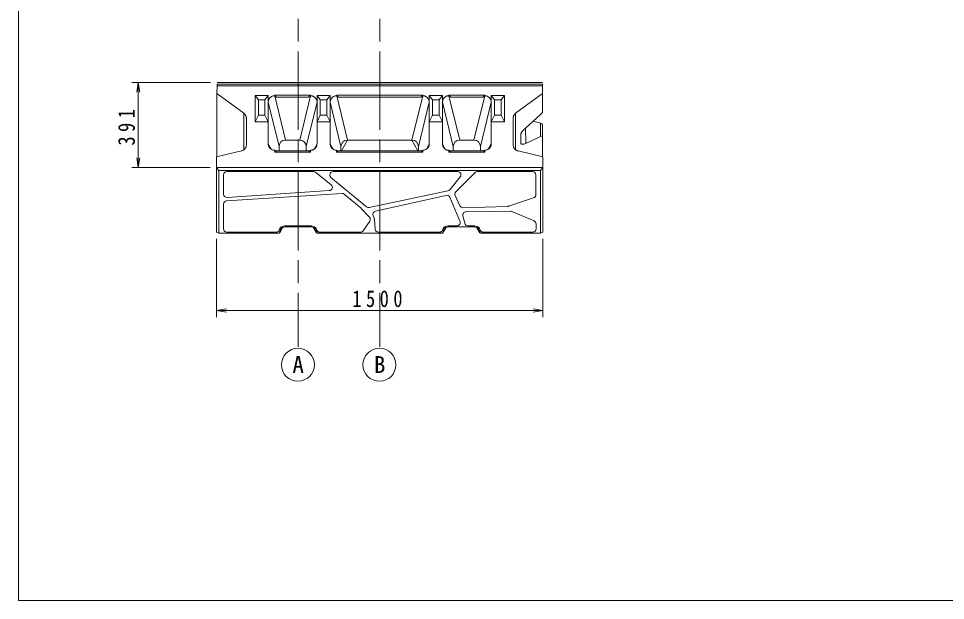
# Model space of a CAD drawing. Units: millimetres on the paper, scale 1:30. Extents: x 15 to 282, y 15 to 195.
# Drawn here: x 15 to 157.1, y 15 to 104.2 of the extents above; entities that cross this region are included whole.
import ezdxf
from ezdxf.enums import TextEntityAlignment as Align

# ---------------------------------------------------------------- set-up
doc = ezdxf.new("R2010")
doc.units = ezdxf.units.MM
doc.linetypes.add('CHAIN', pattern=[18.5, 12, -1.5, 3.5, -1.5])
for name, color, linetype, lineweight in [('D-STR-DIM', 7, 'Continuous', 13), ('D-STR-STR2', 3, 'Continuous', 13), ('V-nasSTD', 7, 'Continuous', 13)]:
    doc.layers.add(name, color=color, linetype=linetype, lineweight=lineweight)
doc.styles.add('ＭＳ ゴシック-5.0-0.0', font='')
doc.styles.get('ＭＳ ゴシック-5.0-0.0').set_extended_font_data('ＭＳ ゴシック-5.0-0.0')

msp = doc.modelspace()

# ---------------------------------------------------------------- linework, layer by layer
at = {"layer": 'D-STR-DIM', "linetype": 'CHAIN', "lineweight": 18}
for p, q in [((57.857, 154.661), (57.857, 53.892)), ((70.357, 154.661), (70.357, 53.892))]:
    msp.add_line(p, q, dxfattribs=at)
at = {"layer": 'D-STR-DIM'}
for p, q in [((44.424, 94.393), (32.357, 94.393)), ((33.357, 94.393), (33.107, 92.893)), ((33.357, 81.349), (33.357, 94.393)), ((33.357, 94.393), (33.607, 92.893)), ((33.357, 81.349), (33.107, 82.849)), ((33.357, 81.349), (33.607, 82.849)), ((44.357, 81.349), (32.357, 81.349)), ((45.357, 70.436), (45.357, 58.436)), ((95.357, 70.436), (95.357, 58.436)), ((45.357, 59.436), (46.857, 59.686)), ((95.357, 59.436), (93.857, 59.686)), ((45.357, 59.436), (95.357, 59.436)), ((45.357, 59.436), (46.857, 59.186)), ((95.357, 59.436), (93.857, 59.186))]:
    msp.add_line(p, q, dxfattribs=at)
for centre in [(57.819, 51.124), (70.319, 51.124)]:
    msp.add_circle(centre, 2.526, dxfattribs=at)
at = {"layer": 'D-STR-STR2'}
for p, q in [((45.415, 92.706), (45.421, 93.87)), ((45.421, 93.87), (45.424, 94.147)), ((95.293, 93.87), (45.421, 93.87)), ((95.29, 94.393), (45.424, 94.393)), ((45.424, 94.147), (95.29, 94.147)), ((95.293, 93.87), (95.29, 94.147)), ((95.299, 92.706), (95.293, 93.87)), ((45.415, 92.706), (49.518, 89.678)), ((45.415, 92.706), (45.415, 83.024)), ((51.25, 92.409), (53.264, 92.409)), ((51.253, 88.377), (51.25, 92.409)), ((51.25, 92.409), (51.757, 91.726)), ((53.264, 92.409), (52.757, 91.726)), ((53.261, 88.377), (53.264, 92.409)), ((54.263, 92.462), (59.751, 92.462)), ((54.263, 92.462), (54.263, 92.367)), ((54.563, 92.161), (54.263, 92.462)), ((55.924, 85.573), (54.263, 92.367)), ((54.563, 92.161), (54.263, 92.367)), ((58.09, 85.573), (59.751, 92.367)), ((59.751, 92.462), (59.451, 92.161)), ((59.751, 92.367), (59.451, 92.161)), ((59.751, 92.367), (59.751, 92.462)), ((60.75, 92.409), (62.764, 92.409)), ((60.75, 92.409), (61.257, 91.726)), ((60.753, 88.377), (60.75, 92.409)), ((62.764, 92.409), (62.257, 91.726)), ((62.761, 88.377), (62.764, 92.409)), ((63.763, 92.462), (76.951, 92.462)), ((63.763, 92.462), (63.763, 92.367)), ((64.063, 92.161), (63.763, 92.462)), ((65.424, 85.573), (63.763, 92.367)), ((64.063, 92.161), (63.763, 92.367)), ((75.29, 85.573), (76.951, 92.367)), ((76.951, 92.462), (76.651, 92.161)), ((76.951, 92.367), (76.651, 92.161)), ((76.951, 92.367), (76.951, 92.462)), ((79.964, 92.409), (77.95, 92.409)), ((77.953, 88.377), (77.95, 92.409)), ((77.95, 92.409), (78.457, 91.726)), ((79.964, 92.409), (79.457, 91.726)), ((79.961, 88.377), (79.964, 92.409)), ((86.451, 92.462), (80.963, 92.462)), ((80.963, 92.367), (80.963, 92.462)), ((80.963, 92.462), (81.263, 92.161)), ((82.624, 85.573), (80.963, 92.367)), ((81.263, 92.161), (80.963, 92.367)), ((84.79, 85.573), (86.451, 92.367)), ((86.151, 92.161), (86.451, 92.462)), ((86.451, 92.367), (86.151, 92.161)), ((86.451, 92.462), (86.451, 92.367)), ((89.464, 92.409), (87.45, 92.409)), ((87.453, 88.377), (87.45, 92.409)), ((87.45, 92.409), (87.957, 91.726)), ((89.464, 92.409), (88.957, 91.726)), ((89.461, 88.377), (89.464, 92.409)), ((95.299, 92.706), (91.196, 89.678)), ((95.299, 92.706), (95.299, 89.798)), ((51.757, 89.393), (51.757, 91.726)), ((51.757, 91.726), (52.757, 91.726)), ((52.757, 89.393), (52.757, 91.726)), ((54.924, 84.573), (53.263, 91.368)), ((59.451, 92.161), (54.563, 92.161)), ((59.09, 84.573), (60.751, 91.368)), ((61.257, 89.393), (61.257, 91.726)), ((61.257, 91.726), (62.257, 91.726)), ((62.257, 89.393), (62.257, 91.726)), ((64.424, 84.573), (62.763, 91.368)), ((76.651, 92.161), (64.063, 92.161)), ((76.29, 84.573), (77.951, 91.368)), ((78.457, 89.393), (78.457, 91.726)), ((79.457, 91.726), (78.457, 91.726)), ((79.457, 89.393), (79.457, 91.726)), ((81.624, 84.573), (79.963, 91.368)), ((81.263, 92.161), (86.151, 92.161)), ((85.79, 84.573), (87.451, 91.368)), ((87.957, 89.393), (87.957, 91.726)), ((88.957, 91.726), (87.957, 91.726)), ((88.957, 89.393), (88.957, 91.726)), ((49.518, 84.071), (49.518, 89.678)), ((91.196, 84.071), (91.196, 89.678)), ((95.299, 89.798), (95, 89.487)), ((49.924, 88.875), (49.924, 84.869)), ((51.757, 89.393), (51.253, 88.377)), ((51.253, 88.377), (53.261, 88.377)), ((51.757, 89.393), (52.757, 89.393)), ((52.757, 89.393), (53.261, 88.377)), ((53.259, 85.012), (53.261, 88.377)), ((61.257, 89.393), (60.753, 88.377)), ((60.753, 88.377), (60.755, 85.012)), ((60.753, 88.377), (62.761, 88.377)), ((61.257, 89.393), (62.257, 89.393)), ((62.257, 89.393), (62.761, 88.377)), ((62.759, 85.012), (62.761, 88.377)), ((78.457, 89.393), (77.953, 88.377)), ((77.955, 85.012), (77.953, 88.377)), ((79.961, 88.377), (77.953, 88.377)), ((79.457, 89.393), (78.457, 89.393)), ((79.457, 89.393), (79.961, 88.377)), ((79.961, 88.377), (79.959, 85.012)), ((87.957, 89.393), (87.453, 88.377)), ((87.455, 85.012), (87.453, 88.377)), ((89.461, 88.377), (87.453, 88.377)), ((88.957, 89.393), (87.957, 89.393)), ((88.957, 89.393), (89.461, 88.377)), ((90.79, 88.875), (90.79, 84.869)), ((95, 89.487), (92.642, 87.366)), ((93.892, 88.49), (94.99, 88.143)), ((95, 86.131), (94.99, 88.143)), ((94.99, 88.143), (95.29, 87.981)), ((92.733, 85.066), (92.721, 87.438)), ((95.299, 86.205), (95.29, 87.981)), ((58.09, 85.573), (55.924, 85.573)), ((65.424, 85.573), (64.52, 83.896)), ((65.424, 85.573), (75.29, 85.573)), ((75.29, 85.573), (76.194, 83.896)), ((82.624, 85.573), (84.79, 85.573)), ((91.978, 86.408), (91.978, 85.182)), ((92.733, 85.066), (95, 86.131)), ((95, 86.131), (95.299, 86.205)), ((95.299, 86.205), (95.299, 83.024)), ((45.366, 83.013), (49.152, 83.897)), ((53.707, 84.18), (53.259, 85.012)), ((54.258, 83.699), (54.258, 84.013)), ((54.258, 84.013), (54.558, 83.896)), ((54.558, 83.896), (54.258, 83.699)), ((59.455, 83.896), (54.558, 83.896)), ((54.924, 84.573), (54.924, 83.896)), ((59.09, 84.573), (59.09, 83.896)), ((59.455, 83.896), (59.755, 84.013)), ((59.755, 83.699), (59.455, 83.896)), ((59.755, 84.013), (59.755, 83.699)), ((60.309, 84.184), (60.755, 85.012)), ((63.207, 84.18), (62.759, 85.012)), ((63.759, 83.699), (63.759, 84.013)), ((63.759, 84.013), (64.059, 83.896)), ((64.059, 83.896), (63.759, 83.699)), ((64.059, 83.896), (76.655, 83.896)), ((64.424, 84.573), (64.424, 83.896)), ((76.29, 84.573), (76.29, 83.896)), ((76.655, 83.896), (76.955, 84.013)), ((76.955, 83.699), (76.655, 83.896)), ((76.955, 84.013), (76.955, 83.699)), ((77.507, 84.18), (77.955, 85.012)), ((80.405, 84.184), (79.959, 85.012)), ((80.959, 83.699), (80.959, 84.013)), ((80.959, 84.013), (81.259, 83.896)), ((81.259, 83.896), (80.959, 83.699)), ((81.259, 83.896), (86.156, 83.896)), ((81.624, 84.573), (81.624, 83.896)), ((85.79, 84.573), (85.79, 83.896)), ((86.156, 83.896), (86.456, 84.013)), ((86.456, 83.699), (86.156, 83.896)), ((86.456, 84.013), (86.456, 83.699)), ((87.007, 84.18), (87.455, 85.012)), ((95.348, 83.013), (91.562, 83.897)), ((45.357, 81.349), (45.366, 83.013)), ((54.258, 83.699), (59.755, 83.699)), ((63.759, 83.699), (76.955, 83.699)), ((80.959, 83.699), (86.456, 83.699)), ((95.357, 81.349), (95.348, 83.013)), ((95.357, 81.349), (45.357, 81.349)), ((45.357, 81.349), (45.69, 80.902)), ((45.357, 71.436), (45.357, 81.349)), ((95.024, 80.902), (95.357, 81.349)), ((95.357, 81.349), (95.357, 71.436)), ((45.69, 80.902), (45.69, 71.287)), ((95.024, 80.902), (45.69, 80.902)), ((46.422, 80.235), (46.422, 77.29)), ((60.271, 80.735), (46.922, 80.735)), ((60.589, 80.621), (62.914, 78.708)), ((62.892, 79.85), (68.335, 75.335)), ((82.321, 80.735), (63.211, 80.735)), ((81.086, 77.966), (82.706, 79.916)), ((84.969, 80.587), (82.028, 77.628)), ((93.792, 80.735), (85.323, 80.735)), ((94.292, 80.235), (94.292, 77.177)), ((95.024, 71.287), (95.024, 80.902)), ((46.891, 76.272), (64.579, 77.396)), ((46.955, 76.791), (62.63, 77.823)), ((64.933, 77.28), (67.496, 75.117)), ((68.759, 75.231), (80.806, 77.797)), ((80.514, 77.093), (69.688, 74.658)), ((81.082, 76.803), (82.664, 73.134)), ((81.928, 77.067), (82.653, 75.489)), ((46.422, 75.773), (46.422, 71.953)), ((83.123, 75.198), (89.951, 75.403)), ((90.109, 75.428), (93.949, 76.702)), ((67.536, 75.079), (68.779, 73.767)), ((69.335, 73.981), (69.499, 73.579)), ((83.391, 72.815), (83.104, 73.961)), ((83.583, 74.582), (90.396, 74.669)), ((90.598, 74.629), (94.012, 73.179)), ((68.828, 73.14), (67.817, 71.67)), ((69.535, 73.429), (69.652, 71.915)), ((94.316, 72.725), (94.327, 71.96)), ((45.357, 71.436), (45.69, 71.287)), ((45.69, 71.287), (54.932, 71.287)), ((46.922, 71.453), (54.497, 71.453)), ((55.222, 71.947), (54.932, 71.287)), ((54.932, 71.287), (55.025, 71.335)), ((55.073, 72.021), (54.954, 71.752)), ((55.453, 72.117), (55.025, 71.335)), ((55.222, 71.947), (55.453, 72.117)), ((56.091, 72.436), (59.589, 72.436)), ((56.094, 72.269), (59.587, 72.269)), ((60.228, 72.117), (60.459, 71.947)), ((60.656, 71.335), (60.228, 72.117)), ((60.749, 71.287), (60.459, 71.947)), ((60.726, 71.752), (60.616, 72.003)), ((60.656, 71.335), (60.749, 71.287)), ((60.749, 71.287), (79.965, 71.287)), ((61.184, 71.453), (67.405, 71.453)), ((70.15, 71.453), (79.53, 71.453)), ((80.255, 71.947), (79.965, 71.287)), ((79.965, 71.287), (80.058, 71.335)), ((80.106, 72.021), (79.988, 71.752)), ((80.058, 71.335), (80.486, 72.117)), ((80.486, 72.117), (80.255, 71.947)), ((82.205, 72.436), (81.125, 72.436)), ((84.62, 72.269), (81.127, 72.269)), ((84.623, 72.436), (83.876, 72.436)), ((85.492, 71.947), (85.261, 72.117)), ((85.261, 72.117), (85.689, 71.335)), ((85.782, 71.287), (85.492, 71.947)), ((85.76, 71.752), (85.641, 72.021)), ((85.689, 71.335), (85.782, 71.287)), ((85.782, 71.287), (95.024, 71.287)), ((86.217, 71.453), (93.827, 71.453)), ((95.024, 71.287), (95.357, 71.436))]:
    msp.add_line(p, q, dxfattribs=at)
for points in [[(54.263, 92.367), (54.18, 92.362), (54.097, 92.353), (54.015, 92.336), (53.936, 92.311), (53.858, 92.281), (53.783, 92.244), (53.712, 92.201), (53.645, 92.153), (53.581, 92.099), (53.523, 92.04), (53.47, 91.976), (53.422, 91.908), (53.38, 91.837), (53.344, 91.762), (53.314, 91.685), (53.291, 91.605), (53.274, 91.501), (53.263, 91.395)], [(60.751, 91.395), (60.746, 91.465), (60.737, 91.535), (60.72, 91.616), (60.696, 91.696), (60.665, 91.773), (60.629, 91.847), (60.586, 91.918), (60.538, 91.985), (60.484, 92.048), (60.425, 92.106), (60.361, 92.159), (60.294, 92.207), (60.222, 92.249), (60.148, 92.285), (60.07, 92.315), (59.991, 92.337), (59.872, 92.357), (59.751, 92.367)], [(63.763, 92.367), (63.68, 92.362), (63.597, 92.353), (63.515, 92.336), (63.436, 92.311), (63.358, 92.281), (63.283, 92.244), (63.212, 92.201), (63.145, 92.153), (63.081, 92.099), (63.023, 92.04), (62.97, 91.976), (62.922, 91.908), (62.88, 91.837), (62.844, 91.762), (62.814, 91.685), (62.791, 91.605), (62.774, 91.501), (62.763, 91.395)], [(76.951, 92.367), (77.034, 92.362), (77.117, 92.353), (77.199, 92.336), (77.278, 92.311), (77.356, 92.281), (77.431, 92.244), (77.502, 92.201), (77.569, 92.153), (77.633, 92.099), (77.691, 92.04), (77.744, 91.976), (77.792, 91.908), (77.834, 91.837), (77.87, 91.762), (77.9, 91.685), (77.923, 91.605), (77.94, 91.501), (77.951, 91.395)], [(79.963, 91.395), (79.968, 91.465), (79.977, 91.535), (79.994, 91.616), (80.018, 91.696), (80.049, 91.773), (80.085, 91.847), (80.128, 91.918), (80.176, 91.985), (80.23, 92.048), (80.289, 92.106), (80.353, 92.159), (80.42, 92.207), (80.492, 92.249), (80.566, 92.285), (80.644, 92.315), (80.723, 92.337), (80.842, 92.357), (80.963, 92.367)], [(86.451, 92.367), (86.534, 92.362), (86.617, 92.353), (86.699, 92.336), (86.778, 92.311), (86.856, 92.281), (86.931, 92.244), (87.002, 92.201), (87.069, 92.153), (87.133, 92.099), (87.191, 92.04), (87.244, 91.976), (87.292, 91.908), (87.334, 91.837), (87.37, 91.762), (87.4, 91.685), (87.423, 91.605), (87.44, 91.501), (87.451, 91.395)], [(49.924, 88.875), (49.919, 88.958), (49.91, 89.04), (49.893, 89.121), (49.869, 89.201), (49.839, 89.278), (49.802, 89.352), (49.76, 89.424), (49.711, 89.491), (49.619, 89.588), (49.518, 89.678)], [(90.79, 88.875), (90.795, 88.958), (90.804, 89.04), (90.821, 89.121), (90.845, 89.201), (90.875, 89.278), (90.912, 89.352), (90.954, 89.424), (91.003, 89.491), (91.095, 89.588), (91.196, 89.678)], [(92.642, 87.366), (92.572, 87.302), (92.475, 87.208), (92.225, 86.931), (92.049, 86.657), (92.017, 86.589), (91.991, 86.506), (91.982, 86.449), (91.978, 86.408)], [(49.152, 83.897), (49.231, 83.921), (49.31, 83.948), (49.385, 83.983), (49.457, 84.025), (49.526, 84.072), (49.59, 84.125), (49.649, 84.182), (49.704, 84.245), (49.753, 84.312), (49.797, 84.382), (49.834, 84.456), (49.865, 84.533), (49.891, 84.614), (49.909, 84.696), (49.918, 84.782), (49.924, 84.869)], [(53.259, 85.012), (53.264, 84.928), (53.273, 84.844), (53.29, 84.762), (53.315, 84.681), (53.345, 84.609), (53.379, 84.538)], [(53.379, 84.538), (53.381, 84.533), (53.384, 84.528), (53.428, 84.456), (53.477, 84.388), (53.532, 84.326), (53.591, 84.268), (53.655, 84.215), (53.723, 84.168), (53.795, 84.127), (53.87, 84.091), (53.948, 84.062), (54.028, 84.04), (54.142, 84.022), (54.258, 84.013)], [(59.755, 84.013), (59.839, 84.017), (59.921, 84.026), (60.002, 84.043), (60.082, 84.067), (60.159, 84.098), (60.234, 84.135), (60.305, 84.177), (60.373, 84.226), (60.436, 84.28), (60.494, 84.339), (60.548, 84.402), (60.595, 84.47), (60.616, 84.504), (60.635, 84.538)], [(60.635, 84.538), (60.655, 84.577), (60.673, 84.616), (60.704, 84.693), (60.726, 84.773), (60.745, 84.892), (60.755, 85.012)], [(62.759, 85.012), (62.764, 84.928), (62.773, 84.844), (62.79, 84.762), (62.815, 84.681), (62.845, 84.609), (62.879, 84.538)], [(62.879, 84.538), (62.881, 84.533), (62.884, 84.528), (62.928, 84.456), (62.977, 84.388), (63.032, 84.326), (63.091, 84.268), (63.155, 84.215), (63.223, 84.168), (63.295, 84.127), (63.37, 84.091), (63.448, 84.062), (63.528, 84.04), (63.642, 84.022), (63.759, 84.013)], [(77.835, 84.538), (77.833, 84.533), (77.83, 84.528), (77.786, 84.456), (77.737, 84.388), (77.682, 84.326), (77.623, 84.268), (77.559, 84.215), (77.491, 84.168), (77.419, 84.127), (77.344, 84.091), (77.266, 84.062), (77.186, 84.04), (77.072, 84.022), (76.955, 84.013)], [(77.955, 85.012), (77.95, 84.928), (77.941, 84.844), (77.924, 84.762), (77.899, 84.681), (77.869, 84.609), (77.835, 84.538)], [(80.078, 84.538), (80.059, 84.577), (80.041, 84.616), (80.01, 84.693), (79.988, 84.773), (79.969, 84.892), (79.959, 85.012)], [(80.959, 84.013), (80.875, 84.017), (80.793, 84.026), (80.712, 84.043), (80.632, 84.067), (80.555, 84.098), (80.48, 84.135), (80.409, 84.177), (80.341, 84.226), (80.278, 84.28), (80.22, 84.339), (80.166, 84.402), (80.119, 84.47), (80.098, 84.504), (80.078, 84.538)], [(87.335, 84.538), (87.333, 84.533), (87.33, 84.528), (87.286, 84.456), (87.237, 84.388), (87.182, 84.326), (87.123, 84.268), (87.059, 84.215), (86.991, 84.168), (86.919, 84.127), (86.844, 84.091), (86.766, 84.062), (86.686, 84.04), (86.572, 84.022), (86.456, 84.013)], [(87.455, 85.012), (87.45, 84.928), (87.441, 84.844), (87.424, 84.762), (87.399, 84.681), (87.369, 84.609), (87.335, 84.538)], [(91.562, 83.897), (91.483, 83.921), (91.404, 83.948), (91.329, 83.983), (91.257, 84.025), (91.188, 84.072), (91.124, 84.125), (91.065, 84.182), (91.01, 84.245), (90.961, 84.312), (90.917, 84.382), (90.88, 84.456), (90.849, 84.533), (90.823, 84.614), (90.805, 84.696), (90.795, 84.782), (90.79, 84.869)], [(91.978, 85.182), (91.98, 85.148), (91.987, 85.1), (92.007, 85.044), (92.039, 85), (92.083, 84.966), (92.136, 84.942), (92.205, 84.929), (92.274, 84.928), (92.36, 84.938), (92.45, 84.958), (92.614, 85.015), (92.733, 85.066)], [(55.268, 72.234), (55.244, 72.217), (55.222, 72.201), (55.172, 72.16), (55.126, 72.107), (55.094, 72.059), (55.073, 72.021)], [(55.354, 72.091), (55.341, 72.082), (55.324, 72.069), (55.288, 72.04), (55.259, 72.006), (55.236, 71.972), (55.222, 71.947)], [(56.091, 72.436), (56.023, 72.434), (55.927, 72.429), (55.763, 72.413), (55.601, 72.375), (55.411, 72.305), (55.268, 72.234)], [(56.094, 72.269), (56.029, 72.267), (55.939, 72.263), (55.79, 72.249), (55.649, 72.215), (55.477, 72.151), (55.354, 72.091)], [(55.49, 72.163), (55.47, 72.139), (55.444, 72.102), (55.441, 72.096), (55.438, 72.091)], [(55.481, 72.159), (55.475, 72.152), (55.467, 72.141), (55.458, 72.127), (55.453, 72.117)], [(60.327, 72.091), (60.204, 72.151), (60.031, 72.215), (59.891, 72.249), (59.741, 72.263), (59.652, 72.267), (59.587, 72.269)], [(60.38, 72.25), (60.27, 72.305), (60.08, 72.375), (59.918, 72.413), (59.753, 72.429), (59.658, 72.434), (59.589, 72.436)], [(60.242, 72.091), (60.24, 72.096), (60.236, 72.102), (60.21, 72.139), (60.19, 72.163)], [(60.228, 72.117), (60.222, 72.127), (60.213, 72.141), (60.205, 72.152), (60.2, 72.159)], [(60.459, 71.947), (60.444, 71.972), (60.422, 72.006), (60.392, 72.04), (60.357, 72.069), (60.339, 72.082), (60.327, 72.091)], [(80.301, 72.234), (80.277, 72.217), (80.255, 72.201), (80.205, 72.16), (80.159, 72.107), (80.127, 72.059), (80.106, 72.021)], [(80.387, 72.091), (80.375, 72.082), (80.357, 72.069), (80.322, 72.04), (80.292, 72.006), (80.27, 71.972), (80.255, 71.947)], [(81.125, 72.436), (81.056, 72.434), (80.961, 72.429), (80.796, 72.413), (80.634, 72.375), (80.444, 72.305), (80.301, 72.234)], [(81.127, 72.269), (81.062, 72.267), (80.973, 72.263), (80.823, 72.249), (80.683, 72.215), (80.51, 72.151), (80.387, 72.091)], [(80.524, 72.163), (80.504, 72.139), (80.478, 72.102), (80.474, 72.096), (80.472, 72.091)], [(80.514, 72.159), (80.508, 72.152), (80.501, 72.141), (80.492, 72.127), (80.486, 72.117)], [(85.36, 72.091), (85.237, 72.151), (85.065, 72.215), (84.924, 72.249), (84.775, 72.263), (84.685, 72.267), (84.62, 72.269)], [(85.446, 72.234), (85.303, 72.305), (85.113, 72.375), (84.951, 72.413), (84.787, 72.429), (84.691, 72.434), (84.623, 72.436)], [(85.276, 72.091), (85.273, 72.096), (85.27, 72.102), (85.244, 72.139), (85.224, 72.163)], [(85.261, 72.117), (85.256, 72.127), (85.247, 72.141), (85.239, 72.152), (85.233, 72.159)], [(85.492, 71.947), (85.478, 71.972), (85.455, 72.006), (85.426, 72.04), (85.39, 72.069), (85.373, 72.082), (85.36, 72.091)], [(85.641, 72.021), (85.62, 72.059), (85.588, 72.107), (85.542, 72.16), (85.492, 72.201), (85.47, 72.217), (85.446, 72.234)]]:
    msp.add_lwpolyline(points, dxfattribs=at)
for centre, radius, start, end in [((55.924, 84.573), 1, 90, 179.99974), ((58.09, 84.573), 1, 0.00026, 90), ((65.424, 84.573), 1, 90, 179.99974), ((75.29, 84.573), 1, 0.00026, 90), ((82.624, 84.573), 1, 90, 179.99974), ((84.79, 84.573), 1, 0.00026, 90), ((46.922, 80.235), 0.5, 90, 180), ((60.271, 80.235), 0.5, 50.5626, 90), ((63.211, 80.235), 0.5, 90, 230.32611), ((82.321, 80.235), 0.5, 320.28446, 90), ((85.323, 80.235), 0.5, 90, 135.18108), ((93.792, 80.235), 0.5, 0, 90), ((62.597, 78.322), 0.5, 273.7687, 50.5626), ((46.922, 77.29), 0.5, 180, 273.7687), ((64.611, 76.897), 0.5, 49.844, 93.63717), ((80.623, 76.605), 0.5, 23.31555, 102.68038), ((80.702, 78.286), 0.5, 282.02228, 320.28446), ((82.383, 77.276), 0.5, 135.18108, 204.68646), ((93.792, 77.177), 0.5, 288.35033, 0), ((46.922, 75.773), 0.5, 93.63717, 180), ((68.655, 75.72), 0.5, 230.32611, 282.02228), ((83.108, 75.698), 0.5, 204.68646, 271.71809), ((89.951, 75.903), 0.5, 270, 288.35033), ((67.173, 74.735), 0.5, 43.45184, 49.844), ((69.798, 74.17), 0.5, 102.68038, 202.15997), ((83.59, 74.082), 0.5, 90.73452, 194.03624), ((90.403, 74.169), 0.5, 66.97451, 90.73452), ((68.416, 73.424), 0.5, 325.49148, 43.45184), ((69.036, 73.39), 0.5, 4.43488, 22.15997), ((82.205, 72.936), 0.5, 270, 23.31555), ((83.876, 72.936), 0.5, 194.03624, 270), ((93.816, 72.718), 0.5, 0.78542, 66.97451), ((46.922, 71.953), 0.5, 180, 270), ((54.497, 71.953), 0.5, 270, 336.25991), ((60.158, 71.802), 0.5, 23.74009, 63.67561), ((61.184, 71.953), 0.5, 203.74009, 270), ((67.405, 71.953), 0.5, 270, 325.49148), ((70.15, 71.953), 0.5, 184.43488, 270), ((79.53, 71.953), 0.5, 270, 336.25991), ((86.217, 71.953), 0.5, 203.74009, 270), ((93.827, 71.953), 0.5, 270, 0.78542)]:
    msp.add_arc(centre, radius, start, end, dxfattribs=at)
at = {"layer": 'V-nasSTD'}
msp.add_lwpolyline([(15, 15), (15, 195), (282, 195), (282, 15)], close=True, dxfattribs=at)

# ---------------------------------------------------------------- texts
at = {"layer": 'D-STR-DIM', "style": 'ＭＳ ゴシック-5.0-0.0'}
for s, p in [('A', (56.986, 49.112)), ('B', (69.486, 49.112))]:
    msp.add_text(s, height=2.566, dxfattribs=at).set_placement(p, align=Align.BOTTOM_LEFT)
at = {"layer": 'D-STR-DIM', "insert": (32.857, 87.871), "char_height": 2.566, "attachment_point": 8, "rotation": 90, "style": 'ＭＳ ゴシック-5.0-0.0'}
msp.add_mtext('\\T1.5;\\W0.8;391', dxfattribs=at)
at = {"layer": 'D-STR-DIM', "insert": (70.357, 59.936), "char_height": 2.566, "attachment_point": 8, "style": 'ＭＳ ゴシック-5.0-0.0'}
msp.add_mtext('\\T1.5;\\W0.8;1500', dxfattribs=at)

doc.saveas('drawing.dxf')
